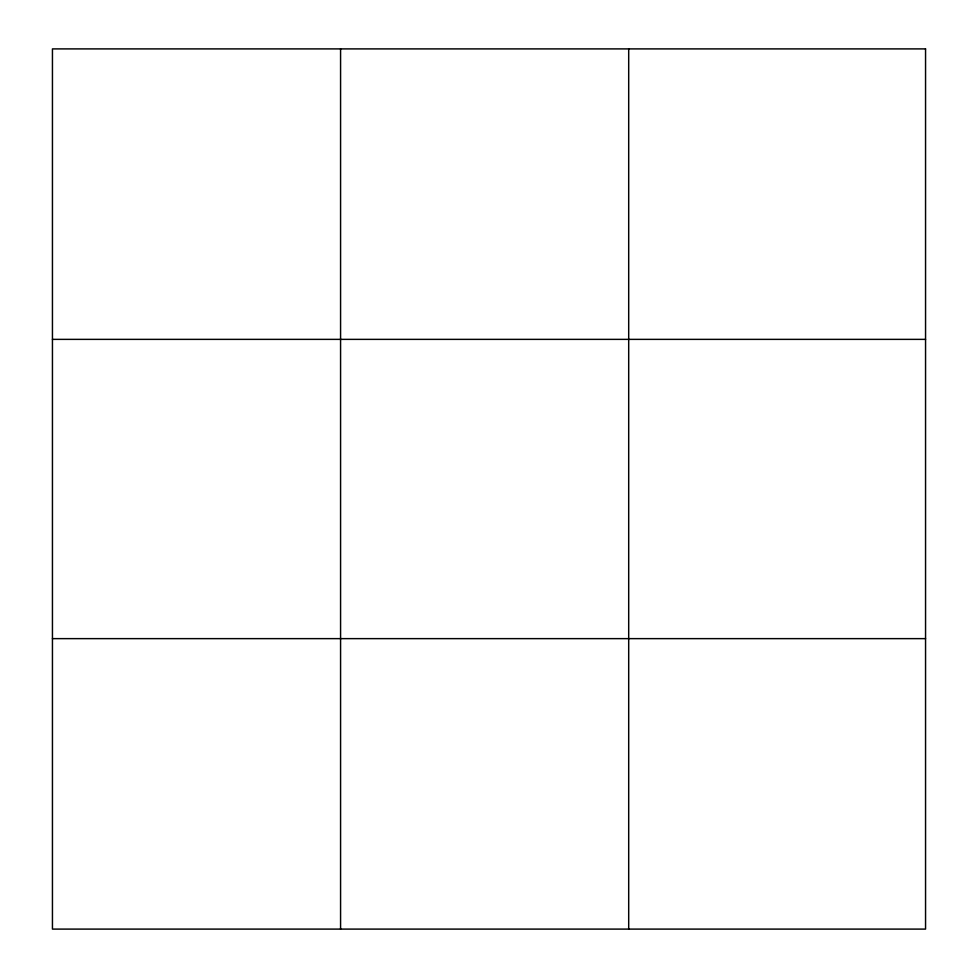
<?xml version="1.0" encoding="UTF-8"?>
<svg xmlns="http://www.w3.org/2000/svg" width="978" height="978" viewBox="0 0 978 978"><rect width="100%" height="100%" fill="white"/><g stroke="black" fill="none" stroke-linecap="round" stroke-linejoin="round"><path stroke-width="1.47" d="M340.576 929.1L340.576 48.9M628.695 929.1L628.695 48.9M52.445 339.366L925.555 339.366M52.445 638.634L925.555 638.634M925.555 48.9L925.555 929.1L52.445 929.1L52.445 48.9L925.555 48.9"/></g></svg>
